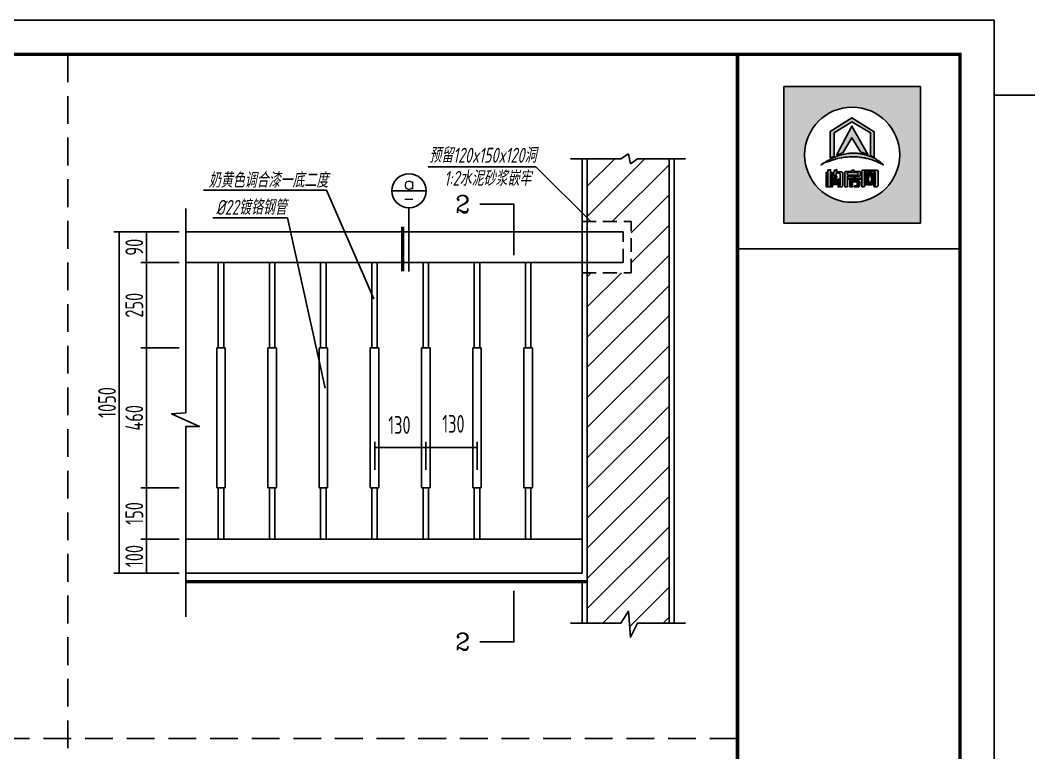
# Model space of a CAD drawing. Header units: millimetres. Extents: x -807114 to 146922, y -468455 to -61603.
# Drawn here: x 58091 to 76257, y -225992 to -212794 of the extents above; entities that cross this region are included whole.
import ezdxf
from ezdxf.enums import TextEntityAlignment as Align

# ---------------------------------------------------------------- set-up
doc = ezdxf.new("R2010")
doc.units = ezdxf.units.MM
doc.header["$LTSCALE"] = 1000
doc.linetypes.add('DASHED2', pattern=[0.375, 0.25, -0.125])
doc.linetypes.add('HIDDENX2', pattern=[0.75, 0.5, -0.25])
for name, color, linetype in [('0-hatch', 8, 'Continuous'), ('2-OTHER', 7, 'Continuous'), ('AXIS', 3, 'Continuous'), ('DIM_IDEN', 3, 'Continuous'), ('PUB_DIM', 3, 'Continuous'), ('PUB_TEXT', 3, 'Continuous'), ('PUB_TITLE', 4, 'Continuous'), ('WALL', 9, 'Continuous')]:
    doc.layers.add(name, color=color, linetype=linetype)
doc.styles.add('COMP', font='complex', dxfattribs={"bigfont": 'hztxt'})
doc.styles.add('DIM_FONT', font='tssdeng.shx', dxfattribs={"width": 0.7, "bigfont": 'tssdchn.shx'})
doc.styles.add('TEXT', font='gbeitc.shx', dxfattribs={"width": 0.85, "bigfont": 'hztxt.shx'})
doc.dimstyles.new('DIMN80', dxfattribs={"dimscale": 0.8, "dimtxt": 220, "dimasz": 0.5, "dimexe": 125, "dimexo": 150, "dimgap": 75, "dimtad": 1, "dimdec": 0, "dimzin": 0, "dimdsep": 46, "dimtxsty": 'DIM_FONT', "dimblk": 'ARCHTICK', "dimcen": 0.09, "dimclrt": 7, "dimadec": 0, "dimazin": 0, "dimtfac": 1, "dimtdec": 0, "dimtix": 1, "dimtmove": 2, "dimatfit": 3, "dimfxl": 1, "dimtolj": 1, "dimtzin": 0, "dimarcsym": 0})

# ---------------------------------------------------------------- blocks, each defined once
blk = doc.blocks.new('_INDEX')
blk.add_line((-0.5, 0), (0.5, 0))
blk.add_circle((0, 0), 0.5)
at = {"style": 'COMP'}
for tag, width, p, p2 in [('1', 2.333333, (-0.17, 0.05), (0.17, 0.05)), ('-', 1.166667, (-0.17, -0.39), (0.17, -0.39))]:
    blk.add_attdef(tag, text='', height=0.34, dxfattribs=dict(at, width=width)).set_placement(p, p2, align=Align.FIT)
blk = doc.blocks.new('_SECTION')
at = {"const_width": 0.1}
blk.add_lwpolyline([(2, 0), (0, 0), (0, 3)], dxfattribs=at)
at = {"style": 'COMP'}
blk.add_attdef('A', text='', height=1, dxfattribs=at).set_placement((3, 0), align=Align.MIDDLE)
blk = doc.blocks.new('_ArchTick')
at = {"color": 0, "linetype": 'ByBlock', "const_width": 0.15}
blk.add_lwpolyline([(-0.5, -0.5), (0.5, 0.5)], dxfattribs=at)
blk = doc.blocks.new('*D9878')
at = {"layer": 'AXIS', "color": 0, "lineweight": -2}
for p, q in [((60956, -216607), (60266, -216607)), ((60366, -217160), (60366, -216607)), ((60956, -217160), (60266, -217160))]:
    blk.add_line(p, q, dxfattribs=at)
at = {"layer": 'Defpoints', "color": 0}
for p in [(60366, -216607), (61076, -216607), (61076, -217160)]:
    blk.add_point(p, dxfattribs=at)
at = {"layer": 'AXIS', "color": 0, "linetype": 'ByBlock', "lineweight": -2, "xscale": 0.4, "yscale": 0.4, "zscale": 0.4}
for p, rotation in [((60366, -216607), 90), ((60366, -217160), 270)]:
    blk.add_blockref('_ArchTick', p, dxfattribs=dict(at, rotation=rotation))
at = {"layer": 'AXIS', "color": 7, "insert": (60146, -216883), "char_height": 320, "attachment_point": 5, "rotation": 90, "style": 'DIM_FONT'}
blk.add_mtext('\\A1;90', dxfattribs=at)
blk = doc.blocks.new('*D9879')
at = {"layer": 'AXIS', "color": 0, "lineweight": -2}
for p, q in [((65399, -220892), (65399, -220389)), ((65399, -220489), (66321, -220489)), ((66321, -220892), (66321, -220389))]:
    blk.add_line(p, q, dxfattribs=at)
at = {"layer": 'Defpoints', "color": 0}
for p in [(66321, -220489), (65399, -221012), (66321, -221012)]:
    blk.add_point(p, dxfattribs=at)
at = {"layer": 'AXIS', "color": 0, "linetype": 'ByBlock', "lineweight": -2, "xscale": 0.4, "yscale": 0.4, "zscale": 0.4, "rotation": 180}
blk.add_blockref('_ArchTick', (65399, -220489), dxfattribs=at)
at = {"layer": 'AXIS', "color": 0, "linetype": 'ByBlock', "lineweight": -2, "xscale": 0.4, "yscale": 0.4, "zscale": 0.4}
blk.add_blockref('_ArchTick', (66321, -220489), dxfattribs=at)
at = {"layer": 'AXIS', "color": 7, "insert": (65893, -220065), "char_height": 320, "attachment_point": 5, "style": 'DIM_FONT'}
blk.add_mtext('\\A1;130', dxfattribs=at)
blk = doc.blocks.new('*D9880')
at = {"layer": 'AXIS', "color": 0, "lineweight": -2}
for p, q in [((64477, -220892), (64477, -220389)), ((64477, -220489), (65399, -220489)), ((65399, -220892), (65399, -220389))]:
    blk.add_line(p, q, dxfattribs=at)
at = {"layer": 'Defpoints', "color": 0}
for p in [(65399, -220489), (64477, -221012), (65399, -221012)]:
    blk.add_point(p, dxfattribs=at)
at = {"layer": 'AXIS', "color": 0, "linetype": 'ByBlock', "lineweight": -2, "xscale": 0.4, "yscale": 0.4, "zscale": 0.4, "rotation": 180}
blk.add_blockref('_ArchTick', (64477, -220489), dxfattribs=at)
at = {"layer": 'AXIS', "color": 0, "linetype": 'ByBlock', "lineweight": -2, "xscale": 0.4, "yscale": 0.4, "zscale": 0.4}
blk.add_blockref('_ArchTick', (65399, -220489), dxfattribs=at)
at = {"layer": 'AXIS', "color": 7, "insert": (64921, -220086), "char_height": 320, "attachment_point": 5, "style": 'DIM_FONT'}
blk.add_mtext('\\A1;130', dxfattribs=at)
blk = doc.blocks.new('*D9881')
at = {"layer": 'AXIS', "color": 0, "lineweight": -2}
for p, q in [((60956, -218697), (60266, -218697)), ((60366, -221218), (60366, -218697)), ((60956, -221218), (60266, -221218))]:
    blk.add_line(p, q, dxfattribs=at)
at = {"layer": 'Defpoints', "color": 0}
for p in [(60366, -218697), (61076, -218697), (61076, -221218)]:
    blk.add_point(p, dxfattribs=at)
at = {"layer": 'AXIS', "color": 0, "linetype": 'ByBlock', "lineweight": -2, "xscale": 0.4, "yscale": 0.4, "zscale": 0.4}
for p, rotation in [((60366, -218697), 90), ((60366, -221218), 270)]:
    blk.add_blockref('_ArchTick', p, dxfattribs=dict(at, rotation=rotation))
at = {"layer": 'AXIS', "color": 7, "insert": (60146, -219957), "char_height": 320, "attachment_point": 5, "rotation": 90, "style": 'DIM_FONT'}
blk.add_mtext('\\A1;460', dxfattribs=at)
blk = doc.blocks.new('*D9882')
at = {"layer": 'AXIS', "color": 0, "lineweight": -2}
for p, q in [((60956, -217160), (60266, -217160)), ((60366, -218697), (60366, -217160)), ((60956, -218697), (60266, -218697))]:
    blk.add_line(p, q, dxfattribs=at)
at = {"layer": 'Defpoints', "color": 0}
for p in [(60366, -217160), (61076, -217160), (61076, -218697)]:
    blk.add_point(p, dxfattribs=at)
at = {"layer": 'AXIS', "color": 0, "linetype": 'ByBlock', "lineweight": -2, "xscale": 0.4, "yscale": 0.4, "zscale": 0.4}
for p, rotation in [((60366, -217160), 90), ((60366, -218697), 270)]:
    blk.add_blockref('_ArchTick', p, dxfattribs=dict(at, rotation=rotation))
at = {"layer": 'AXIS', "color": 7, "insert": (60146, -217929), "char_height": 320, "attachment_point": 5, "rotation": 90, "style": 'DIM_FONT'}
blk.add_mtext('\\A1;250', dxfattribs=at)
blk = doc.blocks.new('*D9886')
at = {"layer": 'AXIS', "color": 0, "lineweight": -2}
for p, q in [((60956, -222140), (60266, -222140)), ((60366, -222755), (60366, -222140)), ((60956, -222755), (60266, -222755))]:
    blk.add_line(p, q, dxfattribs=at)
at = {"layer": 'Defpoints', "color": 0}
for p in [(60366, -222140), (61076, -222140), (61076, -222755)]:
    blk.add_point(p, dxfattribs=at)
at = {"layer": 'AXIS', "color": 0, "linetype": 'ByBlock', "lineweight": -2, "xscale": 0.4, "yscale": 0.4, "zscale": 0.4}
for p, rotation in [((60366, -222140), 90), ((60366, -222755), 270)]:
    blk.add_blockref('_ArchTick', p, dxfattribs=dict(at, rotation=rotation))
at = {"layer": 'AXIS', "color": 7, "insert": (60146, -222447), "char_height": 320, "attachment_point": 5, "rotation": 90, "style": 'DIM_FONT'}
blk.add_mtext('\\A1;100', dxfattribs=at)
blk = doc.blocks.new('*D9902')
at = {"layer": 'AXIS', "color": 0, "lineweight": -2}
for p, q in [((60956, -221218), (60266, -221218)), ((60366, -222140), (60366, -221218)), ((60956, -222140), (60266, -222140))]:
    blk.add_line(p, q, dxfattribs=at)
at = {"layer": 'Defpoints', "color": 0}
for p in [(60366, -221218), (61076, -221218), (61076, -222140)]:
    blk.add_point(p, dxfattribs=at)
at = {"layer": 'AXIS', "color": 0, "linetype": 'ByBlock', "lineweight": -2, "xscale": 0.4, "yscale": 0.4, "zscale": 0.4}
for p, rotation in [((60366, -221218), 90), ((60366, -222140), 270)]:
    blk.add_blockref('_ArchTick', p, dxfattribs=dict(at, rotation=rotation))
at = {"layer": 'AXIS', "color": 7, "insert": (60146, -221679), "char_height": 320, "attachment_point": 5, "rotation": 90, "style": 'DIM_FONT'}
blk.add_mtext('\\A1;150', dxfattribs=at)
blk = doc.blocks.new('*D9903')
at = {"layer": 'AXIS', "color": 0, "lineweight": -2}
for p, q in [((60956, -216607), (59775, -216607)), ((59875, -222755), (59875, -216607)), ((60474, -222755), (59775, -222755))]:
    blk.add_line(p, q, dxfattribs=at)
at = {"layer": 'Defpoints', "color": 0}
for p in [(59875, -216607), (61076, -216607), (60594, -222755)]:
    blk.add_point(p, dxfattribs=at)
at = {"layer": 'AXIS', "color": 0, "linetype": 'ByBlock', "lineweight": -2, "xscale": 0.4, "yscale": 0.4, "zscale": 0.4}
for p, rotation in [((59875, -216607), 90), ((59875, -222755), 270)]:
    blk.add_blockref('_ArchTick', p, dxfattribs=dict(at, rotation=rotation))
at = {"layer": 'AXIS', "color": 7, "insert": (59655, -219681), "char_height": 320, "attachment_point": 5, "rotation": 90, "style": 'DIM_FONT'}
blk.add_mtext('\\A1;1050', dxfattribs=at)
blk = doc.blocks.new('sadasfafa')
h = blk.add_hatch(color=252)
h.dxf.hatch_style = 1
h.paths.add_polyline_path([(1853311, -2488040), (1853311, -2490368), (1855639, -2490368), (1855639, -2488040)])
h.paths.add_polyline_path([(1855286, -2489204, 1), (1853664, -2489204, 1)], flags=16)
edge = h.paths.add_edge_path(flags=0)
edge.add_spline(control_points=[(1853945, -2489376), (1853935, -2489385), (1854022, -2489327), (1854064, -2489324), (1854178, -2489280), (1854273, -2489257), (1854375, -2489242), (1854470, -2489236), (1854555, -2489239), (1854630, -2489250), (1854700, -2489259), (1854781, -2489280), (1854854, -2489303), (1854917, -2489335), (1854967, -2489354), (1854993, -2489368), (1855014, -2489382), (1854982, -2489354), (1854965, -2489332), (1854910, -2489297), (1854854, -2489260), (1854784, -2489234), (1854713, -2489206), (1854640, -2489189), (1854569, -2489179), (1854497, -2489176), (1854414, -2489178), (1854321, -2489198), (1854229, -2489222), (1854147, -2489257), (1854080, -2489292), (1854021, -2489325), (1853977, -2489352), (1853953, -2489369), (1853945, -2489376)], knot_values=[0, 0, 0, 0, 114.670179, 423.637006, 763.89867, 1083.683754, 1343.405239, 1688.07646, 1952.326814, 2113.699055, 2375.693807, 2595.188681, 2872.839541, 3068.155951, 3238.592156, 3348.056762, 3361.095167, 3431.805845, 3527.265261, 3733.200323, 3952.805082, 4160.23278, 4398.128766, 4650.488133, 4837.16968, 5050.428326, 5308.684497, 5588.159898, 5913.430939, 6163.12325, 6398.139207, 6601.625078, 6772.549769, 6871.149972, 6871.149972, 6871.149972, 6871.149972], degree=3, periodic=1)
h.paths.add_polyline_path([(1854530, -2489580), (1854534, -2489580), (1854534, -2489603), (1854618, -2489603), (1854618, -2489621), (1854481, -2489621), (1854481, -2489650), (1854589, -2489650), (1854599, -2489656), (1854606, -2489666), (1854606, -2489733), (1854600, -2489742), (1854590, -2489750), (1854506, -2489750), (1854514, -2489740), (1854518, -2489731), (1854552, -2489731), (1854558, -2489728), (1854560, -2489721), (1854560, -2489675), (1854558, -2489670), (1854553, -2489667), (1854481, -2489667), (1854481, -2489750), (1854436, -2489750), (1854436, -2489626), (1854433, -2489621), (1854406, -2489621), (1854406, -2489603), (1854488, -2489603), (1854488, -2489590)], flags=0)
h.paths.add_polyline_path([(1854486, -2489468), (1854506, -2489461), (1854506, -2489485), (1854510, -2489489), (1854601, -2489489), (1854609, -2489494), (1854615, -2489502), (1854615, -2489556), (1854607, -2489564), (1854599, -2489569), (1854401, -2489569), (1854394, -2489573), (1854394, -2489750), (1854349, -2489750), (1854349, -2489504), (1854355, -2489495), (1854367, -2489489), (1854462, -2489489), (1854462, -2489474)], flags=0)
h.paths.add_polyline_path([(1854394, -2489554), (1854394, -2489512), (1854404, -2489506), (1854562, -2489506), (1854570, -2489513), (1854570, -2489554)], flags=0)
h.paths.add_polyline_path([(1854214, -2489569), (1854203, -2489632), (1854193, -2489683), (1854194, -2489689), (1854218, -2489689), (1854220, -2489683), (1854214, -2489633), (1854254, -2489614), (1854263, -2489686), (1854263, -2489700), (1854255, -2489709), (1854159, -2489709), (1854150, -2489702), (1854148, -2489692), (1854173, -2489569)], flags=0)
h.paths.add_polyline_path([(1854187, -2489466), (1854213, -2489458), (1854207, -2489496), (1854296, -2489496), (1854305, -2489498), (1854312, -2489505), (1854314, -2489513), (1854314, -2489733), (1854310, -2489741), (1854301, -2489750), (1854231, -2489750), (1854238, -2489741), (1854243, -2489730), (1854261, -2489730), (1854268, -2489727), (1854270, -2489720), (1854270, -2489531), (1854270, -2489526), (1854267, -2489521), (1854260, -2489516), (1854202, -2489516), (1854201, -2489534), (1854196, -2489558), (1854150, -2489558), (1854159, -2489535), (1854165, -2489504), (1854167, -2489471)], flags=0)
h.paths.add_polyline_path([(1854140, -2489544), (1854140, -2489750), (1854114, -2489750), (1854114, -2489544)], flags=0)
h.paths.add_polyline_path([(1854056, -2489544), (1854053, -2489750), (1854031, -2489750), (1854031, -2489544)], flags=0)
h.paths.add_polyline_path([(1854107, -2489459), (1854107, -2489508), (1854139, -2489508), (1854139, -2489527), (1854107, -2489527), (1854107, -2489750), (1854062, -2489750), (1854062, -2489527), (1854029, -2489527), (1854029, -2489508), (1854062, -2489508), (1854062, -2489459)], flags=0)
h.paths.add_polyline_path([(1854209, -2489211), (1854471, -2488714), (1854743, -2489200), (1854618, -2489155), (1854470, -2488913), (1854318, -2489172)], flags=0)
h.paths.add_polyline_path([(1854102, -2488808), (1854470, -2488575), (1854848, -2488810), (1854848, -2489247), (1854790, -2489223), (1854790, -2488832), (1854471, -2488643), (1854168, -2488829), (1854168, -2489231), (1854102, -2489257)], flags=0)
h.paths.add_polyline_path([(1854685, -2489750), (1854641, -2489750), (1854641, -2489488), (1854641, -2489484), (1854646, -2489475), (1854656, -2489467), (1854898, -2489467), (1854907, -2489471), (1854916, -2489478), (1854916, -2489731), (1854908, -2489743), (1854902, -2489750), (1854847, -2489750), (1854858, -2489732), (1854866, -2489731), (1854869, -2489724), (1854869, -2489718), (1854867, -2489718), (1854836, -2489718), (1854826, -2489684), (1854814, -2489718), (1854746, -2489718), (1854736, -2489684), (1854722, -2489718), (1854689, -2489718), (1854689, -2489709), (1854691, -2489709), (1854720, -2489621), (1854685, -2489512)], flags=0)
h.paths.add_polyline_path([(1854779, -2489518), (1854809, -2489621), (1854781, -2489709), (1854777, -2489709), (1854750, -2489621), (1854775, -2489518)], flags=0)
h = blk.add_hatch(color=7)
h.dxf.hatch_style = 1
h.paths.add_polyline_path([(1854102, -2489257), (1854168, -2489231), (1854168, -2488829), (1854471, -2488643), (1854790, -2488832), (1854790, -2489223), (1854848, -2489247), (1854848, -2488810), (1854470, -2488575), (1854102, -2488808)])
h = blk.add_hatch(color=7)
h.dxf.hatch_style = 1
h.paths.add_polyline_path([(1854318, -2489172), (1854470, -2488913), (1854618, -2489155), (1854743, -2489200), (1854471, -2488714), (1854209, -2489211)])
h = blk.add_hatch(color=7)
h.dxf.hatch_style = 1
edge = h.paths.add_edge_path()
edge.add_spline(control_points=[(1853945, -2489376), (1853953, -2489369), (1853977, -2489352), (1854021, -2489325), (1854080, -2489292), (1854147, -2489257), (1854229, -2489222), (1854321, -2489198), (1854414, -2489178), (1854497, -2489176), (1854569, -2489179), (1854640, -2489189), (1854713, -2489206), (1854784, -2489234), (1854854, -2489260), (1854910, -2489297), (1854965, -2489332), (1854982, -2489354), (1855014, -2489382), (1854993, -2489368), (1854967, -2489354), (1854917, -2489335), (1854854, -2489303), (1854781, -2489280), (1854700, -2489259), (1854630, -2489250), (1854555, -2489239), (1854470, -2489236), (1854375, -2489242), (1854273, -2489257), (1854178, -2489280), (1854064, -2489324), (1854022, -2489327), (1853935, -2489385), (1853945, -2489376)], knot_values=[0, 0, 0, 0, 98.600203, 269.524894, 473.010766, 708.026723, 957.719033, 1282.990074, 1562.465475, 1820.721647, 2033.980292, 2220.661839, 2473.021206, 2710.917192, 2918.34489, 3137.949649, 3343.884711, 3439.344127, 3510.054805, 3523.09321, 3632.557816, 3802.994021, 3998.310431, 4275.961291, 4495.456165, 4757.450917, 4918.823158, 5183.073513, 5527.744733, 5787.466218, 6107.251302, 6447.512966, 6756.479793, 6871.149972, 6871.149972, 6871.149972, 6871.149972], degree=3, periodic=1)
h = blk.add_hatch(color=7)
h.dxf.hatch_style = 1
h.paths.add_polyline_path([(1854062, -2489459), (1854062, -2489508), (1854029, -2489508), (1854029, -2489527), (1854062, -2489527), (1854062, -2489750), (1854107, -2489750), (1854107, -2489527), (1854139, -2489527), (1854139, -2489508), (1854107, -2489508), (1854107, -2489459)])
h = blk.add_hatch(color=7)
h.dxf.hatch_style = 1
h.paths.add_polyline_path([(1854167, -2489471), (1854165, -2489504), (1854159, -2489535), (1854150, -2489558), (1854196, -2489558), (1854201, -2489534), (1854202, -2489516), (1854260, -2489516), (1854267, -2489521), (1854270, -2489526), (1854270, -2489531), (1854270, -2489720), (1854268, -2489727), (1854261, -2489730), (1854243, -2489730), (1854238, -2489741), (1854231, -2489750), (1854301, -2489750), (1854310, -2489741), (1854314, -2489733), (1854314, -2489513), (1854312, -2489505), (1854305, -2489498), (1854296, -2489496), (1854207, -2489496), (1854213, -2489458), (1854187, -2489466)])
h = blk.add_hatch(color=7)
h.dxf.hatch_style = 1
h.paths.add_polyline_path([(1854462, -2489474), (1854462, -2489489), (1854367, -2489489), (1854355, -2489495), (1854349, -2489504), (1854349, -2489750), (1854394, -2489750), (1854394, -2489573), (1854401, -2489569), (1854599, -2489569), (1854607, -2489564), (1854615, -2489556), (1854615, -2489502), (1854609, -2489494), (1854601, -2489489), (1854510, -2489489), (1854506, -2489485), (1854506, -2489461), (1854486, -2489468)])
h.paths.add_polyline_path([(1854394, -2489554), (1854394, -2489512), (1854404, -2489506), (1854562, -2489506), (1854570, -2489513), (1854570, -2489554)], flags=16)
h = blk.add_hatch(color=7)
h.dxf.hatch_style = 1
h.paths.add_polyline_path([(1854685, -2489512), (1854685, -2489493), (1854693, -2489483), (1854862, -2489483), (1854869, -2489491), (1854869, -2489724), (1854866, -2489731), (1854858, -2489732), (1854847, -2489750), (1854902, -2489750), (1854908, -2489743), (1854916, -2489731), (1854916, -2489478), (1854907, -2489471), (1854898, -2489467), (1854656, -2489467), (1854646, -2489475), (1854641, -2489484), (1854641, -2489488), (1854641, -2489750), (1854685, -2489750)])
h = blk.add_hatch(color=7)
h.dxf.hatch_style = 1
h.paths.add_polyline_path([(1854031, -2489544), (1854031, -2489750), (1854053, -2489750), (1854056, -2489544)])
h = blk.add_hatch(color=7)
h.dxf.hatch_style = 1
h.paths.add_polyline_path([(1854114, -2489544), (1854114, -2489750), (1854140, -2489750), (1854140, -2489544)])
h = blk.add_hatch(color=7)
h.dxf.hatch_style = 1
h.paths.add_polyline_path([(1854173, -2489569), (1854148, -2489692), (1854150, -2489702), (1854159, -2489709), (1854255, -2489709), (1854263, -2489700), (1854263, -2489686), (1854254, -2489614), (1854214, -2489633), (1854220, -2489683), (1854218, -2489689), (1854194, -2489689), (1854193, -2489683), (1854203, -2489632), (1854214, -2489569)])
h = blk.add_hatch(color=7)
h.dxf.hatch_style = 1
h.paths.add_polyline_path([(1854488, -2489590), (1854488, -2489603), (1854406, -2489603), (1854406, -2489621), (1854433, -2489621), (1854436, -2489626), (1854436, -2489750), (1854481, -2489750), (1854481, -2489667), (1854553, -2489667), (1854558, -2489670), (1854560, -2489675), (1854560, -2489721), (1854558, -2489728), (1854552, -2489731), (1854518, -2489731), (1854514, -2489740), (1854506, -2489750), (1854590, -2489750), (1854600, -2489742), (1854606, -2489733), (1854606, -2489666), (1854599, -2489656), (1854589, -2489650), (1854481, -2489650), (1854481, -2489621), (1854618, -2489621), (1854618, -2489603), (1854534, -2489603), (1854534, -2489580), (1854530, -2489580)])
h = blk.add_hatch(color=7)
h.dxf.hatch_style = 1
h.paths.add_polyline_path([(1854866, -2489709), (1854840, -2489621), (1854866, -2489512), (1854836, -2489512), (1854824, -2489558), (1854808, -2489512), (1854745, -2489512), (1854734, -2489557), (1854719, -2489512), (1854689, -2489512), (1854720, -2489621), (1854691, -2489709), (1854689, -2489709), (1854689, -2489710), (1854689, -2489718), (1854722, -2489718), (1854736, -2489684), (1854746, -2489718), (1854814, -2489718), (1854826, -2489684), (1854836, -2489718), (1854867, -2489718), (1854867, -2489709)])
h.paths.add_polyline_path([(1854779, -2489518), (1854809, -2489621), (1854781, -2489709), (1854777, -2489709), (1854750, -2489621), (1854775, -2489518)], flags=16)
for points in [[(1855639, -2488040), (1853311, -2488040), (1853311, -2490368), (1855639, -2490368)], [(1854102, -2489257), (1854102, -2488808), (1854470, -2488575), (1854848, -2488810), (1854848, -2489247), (1854790, -2489223), (1854790, -2488832), (1854471, -2488643), (1854168, -2488829), (1854168, -2489231)], [(1854209, -2489211), (1854318, -2489172), (1854470, -2488913), (1854618, -2489155), (1854743, -2489200), (1854471, -2488714)], [(1854062, -2489459), (1854107, -2489459), (1854107, -2489508), (1854139, -2489508), (1854139, -2489527), (1854107, -2489527), (1854107, -2489750), (1854062, -2489750), (1854062, -2489527), (1854029, -2489527), (1854029, -2489508), (1854062, -2489508)], [(1854462, -2489474), (1854486, -2489468), (1854506, -2489461), (1854506, -2489485), (1854510, -2489489), (1854601, -2489489), (1854609, -2489494), (1854615, -2489502), (1854615, -2489556), (1854607, -2489564), (1854599, -2489569), (1854401, -2489569), (1854394, -2489573), (1854394, -2489750), (1854349, -2489750), (1854349, -2489504), (1854355, -2489495), (1854367, -2489489), (1854462, -2489489)], [(1854641, -2489750), (1854641, -2489488), (1854641, -2489484), (1854646, -2489475), (1854656, -2489467), (1854898, -2489467), (1854907, -2489471), (1854916, -2489478), (1854916, -2489731), (1854908, -2489743), (1854902, -2489750), (1854847, -2489750), (1854858, -2489732), (1854866, -2489731), (1854869, -2489724), (1854869, -2489491), (1854862, -2489483), (1854693, -2489483), (1854685, -2489493), (1854685, -2489750)], [(1854056, -2489544), (1854031, -2489544), (1854031, -2489750), (1854053, -2489750)], [(1854114, -2489544), (1854140, -2489544), (1854140, -2489750), (1854114, -2489750)], [(1854394, -2489554), (1854570, -2489554), (1854570, -2489513), (1854562, -2489506), (1854404, -2489506), (1854394, -2489512)], [(1854488, -2489590), (1854530, -2489580), (1854534, -2489580), (1854534, -2489603), (1854618, -2489603), (1854618, -2489621), (1854481, -2489621), (1854481, -2489650), (1854589, -2489650), (1854599, -2489656), (1854606, -2489666), (1854606, -2489733), (1854600, -2489742), (1854590, -2489750), (1854506, -2489750), (1854514, -2489740), (1854518, -2489731), (1854552, -2489731), (1854558, -2489728), (1854560, -2489721), (1854560, -2489675), (1854558, -2489670), (1854553, -2489667), (1854481, -2489667), (1854481, -2489750), (1854436, -2489750), (1854436, -2489626), (1854433, -2489621), (1854406, -2489621), (1854406, -2489603), (1854488, -2489603)], [(1854775, -2489518), (1854779, -2489518), (1854809, -2489621), (1854781, -2489709), (1854777, -2489709), (1854750, -2489621)]]:
    blk.add_lwpolyline(points, close=True)
for points in [[(1854167, -2489471), (1854187, -2489466), (1854213, -2489458), (1854207, -2489496), (1854296, -2489496), (1854305, -2489498), (1854312, -2489505), (1854314, -2489513), (1854314, -2489733), (1854310, -2489741), (1854301, -2489750), (1854231, -2489750), (1854238, -2489741), (1854243, -2489730), (1854261, -2489730), (1854268, -2489727), (1854270, -2489720), (1854270, -2489531), (1854270, -2489526), (1854267, -2489521), (1854260, -2489516), (1854202, -2489516), (1854201, -2489534), (1854196, -2489558), (1854150, -2489558), (1854150, -2489558), (1854159, -2489535), (1854165, -2489504), (1854167, -2489471)], [(1854173, -2489569), (1854214, -2489569), (1854203, -2489632), (1854193, -2489683), (1854194, -2489689), (1854218, -2489689), (1854220, -2489683), (1854214, -2489633), (1854254, -2489614), (1854263, -2489686), (1854263, -2489700), (1854255, -2489709), (1854159, -2489709), (1854150, -2489702), (1854148, -2489692), (1854173, -2489569)], [(1854866, -2489709), (1854866, -2489709), (1854867, -2489709), (1854867, -2489718), (1854836, -2489718), (1854826, -2489684), (1854814, -2489718), (1854746, -2489718), (1854736, -2489684), (1854722, -2489718), (1854689, -2489718), (1854689, -2489710), (1854689, -2489709), (1854691, -2489709), (1854720, -2489621), (1854689, -2489512)]]:
    blk.add_lwpolyline(points)
at = {"color": 7}
blk.add_lwpolyline([(1854689, -2489512), (1854719, -2489512), (1854734, -2489557), (1854745, -2489512), (1854808, -2489512), (1854824, -2489558), (1854836, -2489512), (1854866, -2489512), (1854840, -2489621), (1854866, -2489709)], dxfattribs=at)
blk.add_circle((1854475, -2489204), 811)
at = {"start_tangent": (-0.74079, -0.671736), "end_tangent": (-0.74079, -0.671736)}
blk.add_spline([(1853945, -2489376), (1853977, -2489357), (1854071, -2489318), (1854178, -2489282), (1854280, -2489257), (1854365, -2489245), (1854479, -2489238), (1854566, -2489241), (1854619, -2489248), (1854704, -2489261), (1854775, -2489279), (1854861, -2489308), (1854920, -2489335), (1854972, -2489357), (1855003, -2489375), (1855007, -2489377), (1854990, -2489361), (1854968, -2489339), (1854913, -2489299), (1854851, -2489261), (1854787, -2489235), (1854714, -2489208), (1854633, -2489189), (1854572, -2489180), (1854501, -2489177), (1854416, -2489181), (1854326, -2489198), (1854222, -2489227), (1854146, -2489259), (1854077, -2489294), (1854019, -2489327), (1853971, -2489357), (1853945, -2489376)], degree=3, dxfattribs=at)

msp = doc.modelspace()

# ---------------------------------------------------------------- hatches: boundary and pattern name
at = {"layer": '0-hatch'}
h = msp.add_hatch(dxfattribs=at)
h.set_pattern_fill('ANSI31', color=256, scale=3074.046335, style=0)
h.set_pattern_definition([(45, (-492947.87, -309154.16), (-271.70988, 271.70988), [])])
h.paths.add_polyline_path([(68303.9, -223655.3), (68910, -223655.3), (69047.6, -223442.1), (69082.3, -223909.6), (69208.7, -223655.3), (69779.5, -223655.3), (69779.5, -215291.5), (69208.7, -215291.5), (69082.3, -215383.4), (69047.6, -215204.1), (68910, -215291.5), (68303.9, -215291.5), (68303.9, -216357.5), (68369, -216422.3), (69097.7, -216422.3), (69097.7, -217344.6), (68303.9, -217344.6)])

# ---------------------------------------------------------------- linework, layer by layer
at = {"color": 252, "linetype": 'HIDDENX2'}
for p, q in [((58950.9, -213409.7), (58950.9, -238056.1)), ((71010.6, -225732.9), (52475.7, -225732.9))]:
    msp.add_line(p, q, dxfattribs=at)
at = {"const_width": 30.8}
msp.add_lwpolyline([(71010.6, -216910.1), (75015.6, -216910.1)], dxfattribs=at)
at = {"layer": '2-OTHER'}
for p, q in [((68910, -215291.5), (69047.6, -215204.1)), ((69047.6, -215204.1), (69082.3, -215383.4)), ((68002.2, -215291.5), (68910, -215291.5)), ((68211.7, -222754.9), (68211.7, -215291.5)), ((69082.3, -215383.4), (69208.7, -215291.5)), ((69208.7, -215291.5), (70075.8, -215291.5)), ((69871.7, -223655.3), (69871.7, -215291.5)), ((61075.6, -216606.8), (68949.5, -216606.8)), ((61075.6, -217160.1), (68949.5, -217160.1)), ((61657.8, -218697.1), (61657.8, -217160.1)), ((61756.2, -218697.1), (61756.2, -217160.1)), ((62580.1, -218697.1), (62580.1, -217160.1)), ((62678.4, -218697.1), (62678.4, -217160.1)), ((63502.3, -218697.1), (63502.3, -217160.1)), ((63600.6, -218697.1), (63600.6, -217160.1)), ((64424.5, -218697.1), (64424.5, -217160.1)), ((64522.9, -218697.1), (64522.9, -217160.1)), ((65346.7, -218697.1), (65346.7, -217160.1)), ((65445.1, -218697.1), (65445.1, -217160.1)), ((66268.9, -218697.1), (66268.9, -217160.1)), ((66367.3, -218697.1), (66367.3, -217160.1)), ((67191.1, -218697.1), (67191.1, -217160.1)), ((67289.5, -218697.1), (67289.5, -217160.1)), ((61630.2, -218697.1), (61783.9, -218697.1)), ((61630.2, -221217.9), (61630.2, -218697.1)), ((61783.9, -221217.9), (61783.9, -218697.1)), ((62552.4, -218697.1), (62706.1, -218697.1)), ((62552.4, -221217.9), (62552.4, -218697.1)), ((62706.1, -221217.9), (62706.1, -218697.1)), ((63474.6, -218697.1), (63628.3, -218697.1)), ((63474.6, -221217.9), (63474.6, -218697.1)), ((63628.3, -221217.9), (63628.3, -218697.1)), ((64396.8, -218697.1), (64550.5, -218697.1)), ((64396.8, -221217.9), (64396.8, -218697.1)), ((64550.5, -221217.9), (64550.5, -218697.1)), ((65319, -218697.1), (65472.7, -218697.1)), ((65319, -221217.9), (65319, -218697.1)), ((65472.7, -221217.9), (65472.7, -218697.1)), ((66241.3, -218697.1), (66395, -218697.1)), ((66241.3, -221217.9), (66241.3, -218697.1)), ((66395, -221217.9), (66395, -218697.1)), ((67163.5, -218697.1), (67317.2, -218697.1)), ((67163.5, -221217.9), (67163.5, -218697.1)), ((67317.2, -221217.9), (67317.2, -218697.1)), ((61630.2, -221217.9), (61783.9, -221217.9)), ((61657.8, -222140.1), (61657.8, -221217.9)), ((61756.2, -222140.1), (61756.2, -221217.9)), ((62552.4, -221217.9), (62706.1, -221217.9)), ((62580.1, -222140.1), (62580.1, -221217.9)), ((62678.4, -222140.1), (62678.4, -221217.9)), ((63474.6, -221217.9), (63628.3, -221217.9)), ((63502.3, -222140.1), (63502.3, -221217.9)), ((63600.6, -222140.1), (63600.6, -221217.9)), ((64396.8, -221217.9), (64550.5, -221217.9)), ((64424.5, -222140.1), (64424.5, -221217.9)), ((64522.9, -222140.1), (64522.9, -221217.9)), ((65319, -221217.9), (65472.7, -221217.9)), ((65346.7, -222140.1), (65346.7, -221217.9)), ((65445.1, -222140.1), (65445.1, -221217.9)), ((66241.3, -221217.9), (66395, -221217.9)), ((66268.9, -222140.1), (66268.9, -221217.9)), ((66367.3, -222140.1), (66367.3, -221217.9)), ((67163.5, -221217.9), (67317.2, -221217.9)), ((67191.1, -222140.1), (67191.1, -221217.9)), ((67289.5, -222140.1), (67289.5, -221217.9)), ((61075.6, -222140.1), (68211.7, -222140.1)), ((61075.6, -222754.9), (68211.7, -222754.9)), ((68211.7, -223655.3), (68211.7, -222908.6))]:
    msp.add_line(p, q, dxfattribs=at)
at = {"layer": '2-OTHER', "linetype": 'DASHED2'}
for p, q in [((68211.7, -216422.3), (69097.7, -216422.3)), ((69097.7, -217344.6), (69097.7, -216422.3)), ((68949.5, -217160.1), (68949.5, -216606.8)), ((68211.7, -217344.6), (69097.7, -217344.6))]:
    msp.add_line(p, q, dxfattribs=at)
at = {"layer": '2-OTHER'}
for points, const_width in [([(68303.9, -223655.3), (68303.9, -215291.5)], 30.7), ([(69779.5, -223655.3), (69779.5, -215291.5)], 30.7), ([(61075.6, -222908.6), (68303.9, -222908.6)], 61.5)]:
    msp.add_lwpolyline(points, dxfattribs=dict(at, const_width=const_width))
for points in [[(61075.6, -216183.4), (61075.6, -219866.6), (60817, -219883.9), (61317.5, -220113.8), (61075.6, -220112.6), (61075.6, -223541.5)], [(68002.2, -223655.3), (68910, -223655.3), (69047.6, -223442.1), (69082.3, -223909.6), (69208.7, -223655.3), (70075.8, -223655.3)]]:
    msp.add_lwpolyline(points, dxfattribs=at)
at = {"layer": 'PUB_DIM'}
for p, q in [((67379.4, -215435.7), (65440.3, -215435.7)), ((68369, -216422.3), (67379.4, -215435.7)), ((63610.4, -215858.6), (61394.6, -215858.6)), ((64459.4, -217815.9), (63610.4, -215858.6)), ((65093.3, -217318.2), (65093.3, -216174.6)), ((62907.9, -216354.8), (61561.2, -216354.8)), ((63582.5, -219424), (62907.9, -216354.8))]:
    msp.add_line(p, q, dxfattribs=at)
at = {"layer": 'PUB_DIM', "const_width": 61.5}
msp.add_lwpolyline([(64979.1, -216515.2), (64979.1, -217318.2)], dxfattribs=at)
at = {"layer": 'PUB_TITLE'}
for points in [[(39031.9, -238672.2), (75631.8, -238672.2), (75631.8, -212793.5), (39031.9, -212793.5)], [(40382.2, -238056.1), (75015.6, -238056.1), (75015.6, -213409.7), (40382.2, -213409.7)], [(75631.8, -238672.2), (110322.2, -238672.2), (110322.2, -214143.6), (75631.8, -214143.6)]]:
    msp.add_lwpolyline(points, close=True, dxfattribs=at)
at = {"layer": 'PUB_TITLE', "const_width": 61.6}
msp.add_lwpolyline([(40382.2, -238056.1), (75015.6, -238056.1), (75015.6, -213409.7), (40382.2, -213409.7)], close=True, dxfattribs=at)
msp.add_lwpolyline([(71010.6, -238056.1), (71010.6, -213409.7)], dxfattribs=at)
at = {"layer": 'WALL'}
msp.add_line((61075.6, -222908.6), (68303.9, -222908.6), dxfattribs=at)

# ---------------------------------------------------------------- block references
at = {"xscale": 1.056198528, "yscale": 1.056198528, "zscale": 1.056198528}
msp.add_blockref('sadasfafa', (-1885618.3, 2413875.3), dxfattribs=at)
at = {"layer": 'DIM_IDEN'}
ref = msp.add_blockref('_INDEX', (65093.3, -215867.2), dxfattribs=dict(at, xscale=614.8092669480981, yscale=614.8092669480981, zscale=614.8092669480981))
ref.add_attrib('1', 'a', dxfattribs={"layer": '0', "height": 209, "style": 'COMP', "width": 1.4}).set_placement((64988.8, -215836.5), (65197.8, -215836.5), align=Align.FIT)
ref.add_attrib('-', '-', dxfattribs={"layer": '0', "height": 209, "style": 'COMP', "width": 1.166667}).set_placement((64988.8, -216107), (65197.8, -216107), align=Align.FIT)
at = {"layer": 'PUB_DIM'}
ref = msp.add_blockref('_SECTION', (66982.8, -216107.8), dxfattribs=dict(at, xscale=307.404633474049, yscale=307.404633474049, zscale=307.404633474049, rotation=180))
ref.add_attrib('A', '2', dxfattribs={"layer": '0', "height": 307.4, "style": 'COMP'}).set_placement((66060.6, -216107.8), align=Align.MIDDLE)
ref = msp.add_blockref('_SECTION', (66982.8, -223991.3), dxfattribs=dict(at, xscale=-307.404633474049, yscale=307.404633474049, zscale=307.404633474049))
ref.add_attrib('A', '2', dxfattribs={"layer": '0', "height": 307.4, "style": 'COMP'}).set_placement((66060.6, -223991.3), align=Align.MIDDLE)

# ---------------------------------------------------------------- texts
at = {"layer": 'PUB_TEXT', "style": 'TEXT', "width": 0.8}
for s, height, p in [('预留120x150x120洞', 268.979, (65455.7, -215360.8)), ('奶黄色调合漆一底二度', 268.98, (61484.2, -215810.4)), ('1:2水泥砂浆嵌牢', 268.98, (65726, -215777.3)), ('%%C22镀铬钢管', 268.98, (61617.3, -216299.9))]:
    msp.add_text(s, height=height, dxfattribs=at).set_placement(p)

# ---------------------------------------------------------------- dimensions: what is measured, and where the dimension line sits
at = {"layer": 'AXIS'}
for base, p1, p2, text, picture, middle in [((59874.9, -216606.8), (60594.5, -222754.9), (61075.6, -216606.8), '1050', '*D9903', (59654.9, -219680.8)), ((60366.5, -216606.8), (61075.6, -217160.1), (61075.6, -216606.8), '90', '*D9878', (60146.5, -216883.4)), ((60366.5, -217160.1), (61075.6, -218697.1), (61075.6, -217160.1), '250', '*D9882', (60146.5, -217928.6)), ((60366.5, -218697.1), (61075.6, -221217.9), (61075.6, -218697.1), '460', '*D9881', (60146.5, -219957.5)), ((60366.5, -221217.9), (61075.6, -222140.1), (61075.6, -221217.9), '150', '*D9902', (60146.5, -221679)), ((60366.5, -222140.1), (61075.6, -222754.9), (61075.6, -222140.1), '100', '*D9886', (60146.5, -222447.5))]:
    dim = msp.add_linear_dim(base=base, p1=p1, p2=p2, angle=90, text=text, dimstyle='DIMN80', override={"dimtxt": 400, "dimlfac": 0.25, "dimtxsty": 'DIM_FONT'}, dxfattribs=at)
    dim.commit()
    dim.dimension.update_dxf_attribs({"geometry": picture, "text_midpoint": middle})
for base, p1, p2, picture, middle in [((65399, -220489.3), (64476.7, -221011.7), (65399, -221011.7), '*D9880', (64920.8, -220086.2)), ((66321.2, -220489.3), (65399, -221011.7), (66321.2, -221011.7), '*D9879', (65892.7, -220064.7))]:
    dim = msp.add_linear_dim(base=base, p1=p1, p2=p2, text='130', dimstyle='DIMN80', override={"dimtxt": 400, "dimlfac": 0.25, "dimtxsty": 'DIM_FONT'}, dxfattribs=at)
    dim.commit()
    dim.dimension.update_dxf_attribs({"geometry": picture, "text_midpoint": middle, "dimtype": 160})

doc.saveas('drawing.dxf')
